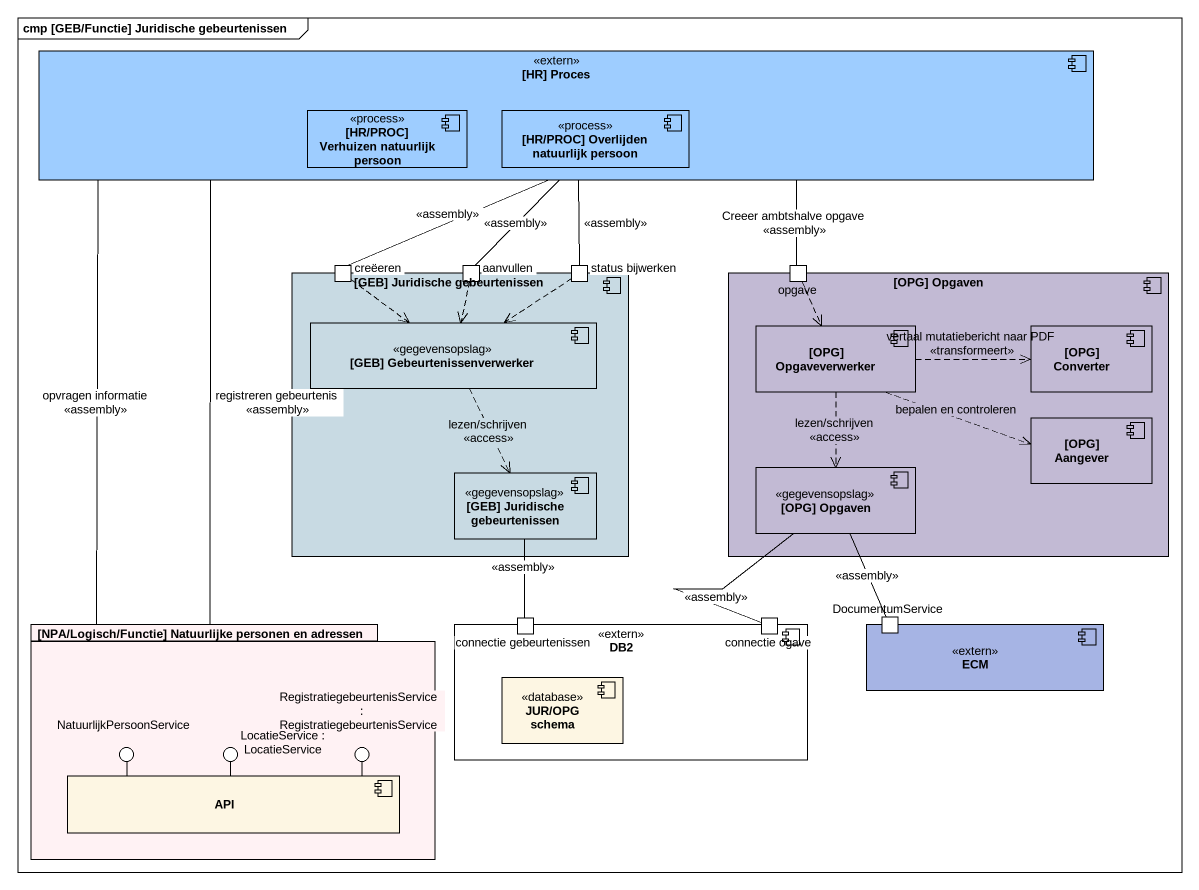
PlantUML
@startuml
mainframe cmp [GEB/Functie] Juridische gebeurtenissen
component "[HR] Proces" as HR_Proces <<extern>> #9ECDFF {
  component "[HR/PROC] Verhuizen natuurlijk persoon" as HR_PROC_Verhuizen <<process>> #9ECDFF
  component "[HR/PROC] Overlijden natuurlijk persoon" as HR_PROC_Overlijden <<process>> #9ECDFF
}
component "[GEB] Juridische gebeurtenissen" as GEB_Juridische #C8DAE3 {
  port creëeren
  port aanvullen
  port "status bijwerken" as status_bijwerken
  component "[GEB] Gebeurtenissenverwerker" as GEB_Gebeurtenissenverwerker <<gegevensopslag>> #C8DAE3
  component "[GEB] Juridische gebeurtenissen" as GEB_Juridische_2 <<gegevensopslag>> #C8DAE3
}
component "[OPG] Opgaven" as OPG_Opgaven #C2BAD4 {
  port opgave
  component "[OPG] Opgaveverwerker" as OPG_Opgaveverwerker #C2BAD4
  component "[OPG] Converter" as OPG_Converter #C2BAD4
  component "[OPG] Aangever" as OPG_Aangever #C2BAD4
  component "[OPG] Opgaven" as OPG_Opgaven_2 <<gegevensopslag>> #C2BAD4
}
package "[NPA/Logisch/Functie] Natuurlijke personen en adressen" as NPA_Logisch_Functie #FFF2F4 {
  component API
}
component DB2 <<extern>> {
  port "connectie gebeurtenissen" as connectie_gebeurtenissen
  port "connectie ogave" as connectie_ogave
  component "JUR/OPG schema" as JUR_OPG_schema <<database>>
}
component ECM <<extern>> #A6B4E4 {
  port DocumentumService
}
() NatuurlijkPersoonService <<api>>
() "LocatieService : LocatieService" as LocatieService <<api>>
() "RegistratiegebeurtenisService : RegistratiegebeurtenisService" as RegistratiegebeurtenisServic <<api>>
API -left- NatuurlijkPersoonService
API -up- LocatieService
API -right- RegistratiegebeurtenisServic
HR_Proces -- creëeren : <<assembly>>
HR_Proces -- aanvullen : <<assembly>>
HR_Proces -- status_bijwerken : <<assembly>>
HR_Proces -- opgave : Creeer ambtshalve opgave\n<<assembly>>
HR_Proces -- NPA_Logisch_Functie : opvragen informatie\n<<assembly>>
HR_Proces -- NPA_Logisch_Functie : registreren gebeurtenis\n<<assembly>>
creëeren ..> GEB_Gebeurtenissenverwerker
aanvullen ..> GEB_Gebeurtenissenverwerker
status_bijwerken ..> GEB_Gebeurtenissenverwerker
opgave ..> OPG_Opgaveverwerker
GEB_Gebeurtenissenverwerker ..> GEB_Juridische_2 : lezen/schrijven\n<<access>>
OPG_Opgaveverwerker .right.> OPG_Converter : vertaal mutatiebericht naar PDF\n<<transformeert>>
OPG_Opgaveverwerker .right.> OPG_Aangever : bepalen en controleren
OPG_Opgaveverwerker ..> OPG_Opgaven_2 : lezen/schrijven\n<<access>>
connectie_gebeurtenissen -up- GEB_Juridische_2 : <<assembly>>
connectie_ogave -up- OPG_Opgaven_2 : <<assembly>>
DocumentumService -up- OPG_Opgaven_2 : <<assembly>>
@enduml
